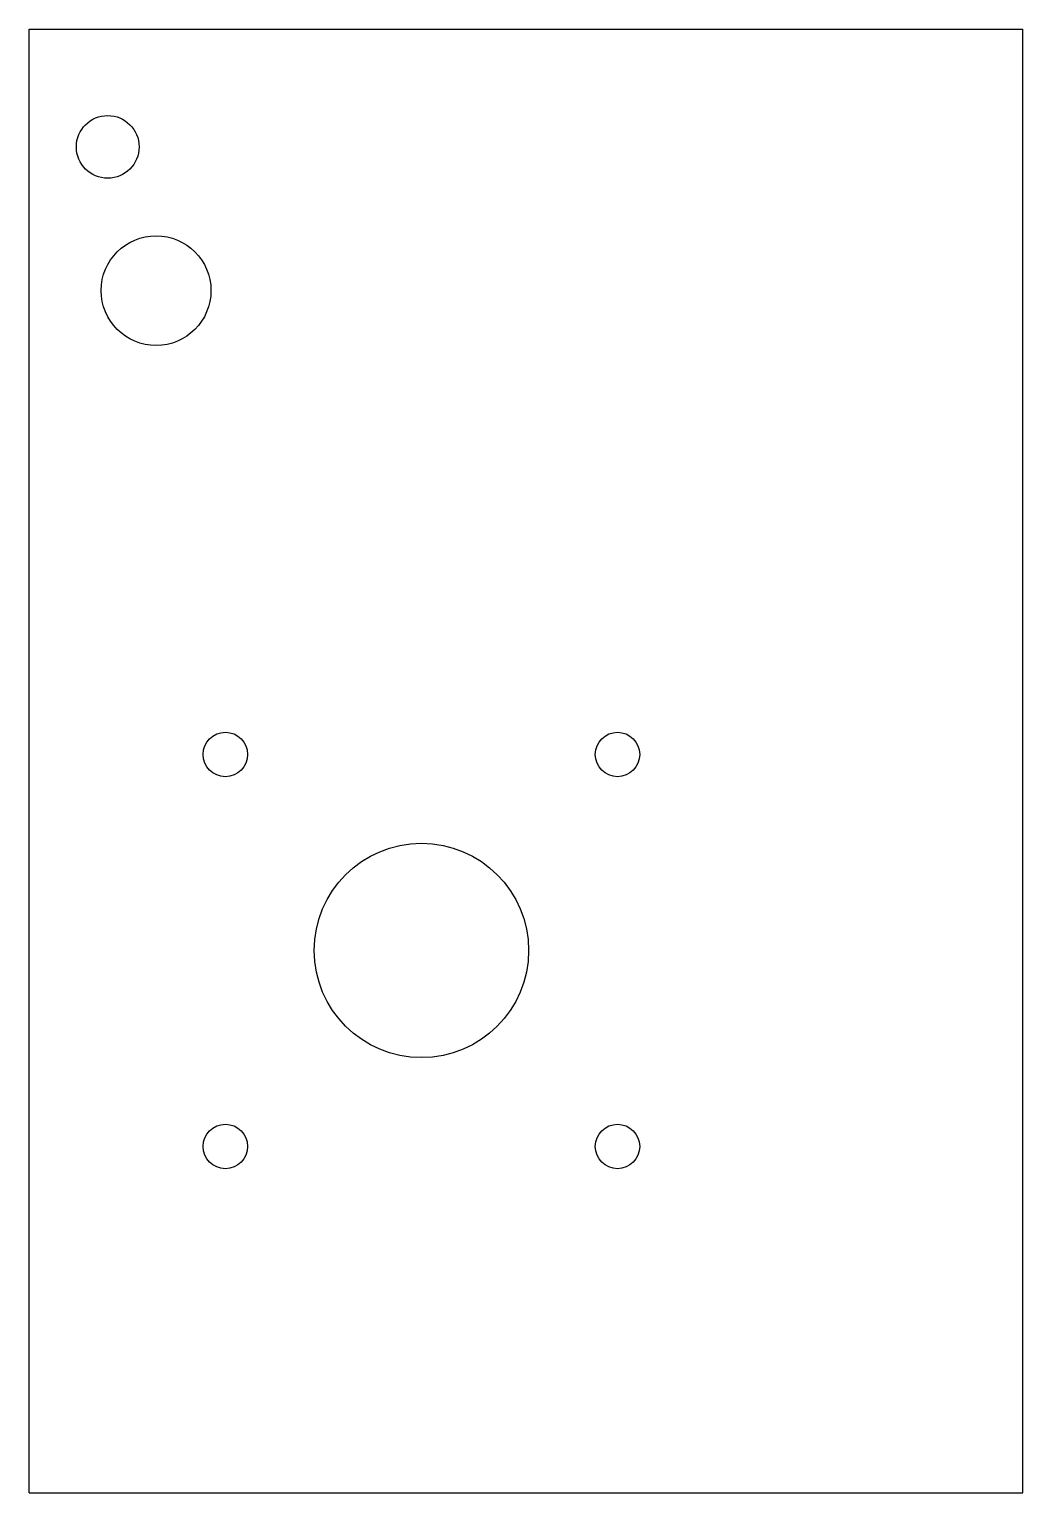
# Model space of a CAD drawing. Header units: millimetres. Extents: x 0 to 76, y 0 to 112.
import ezdxf

# ---------------------------------------------------------------- set-up
doc = ezdxf.new("R2010")
doc.units = ezdxf.units.MM

msp = doc.modelspace()

# ---------------------------------------------------------------- linework, layer by layer
at = {"layer": 'sheet_layer'}
for p, q in [((0, 0), (0, 112)), ((0, 112), (76, 112)), ((76, 0), (76, 112)), ((0, 0), (76, 0))]:
    msp.add_line(p, q, dxfattribs=at)
for centre, radius in [((6, 103), 2.4), ((9.7, 92), 4.2), ((15, 56.5), 1.7), ((45, 56.5), 1.7), ((30, 41.5), 8.2), ((15, 26.5), 1.7), ((45, 26.5), 1.7)]:
    msp.add_circle(centre, radius, dxfattribs=at)

doc.saveas('drawing.dxf')
